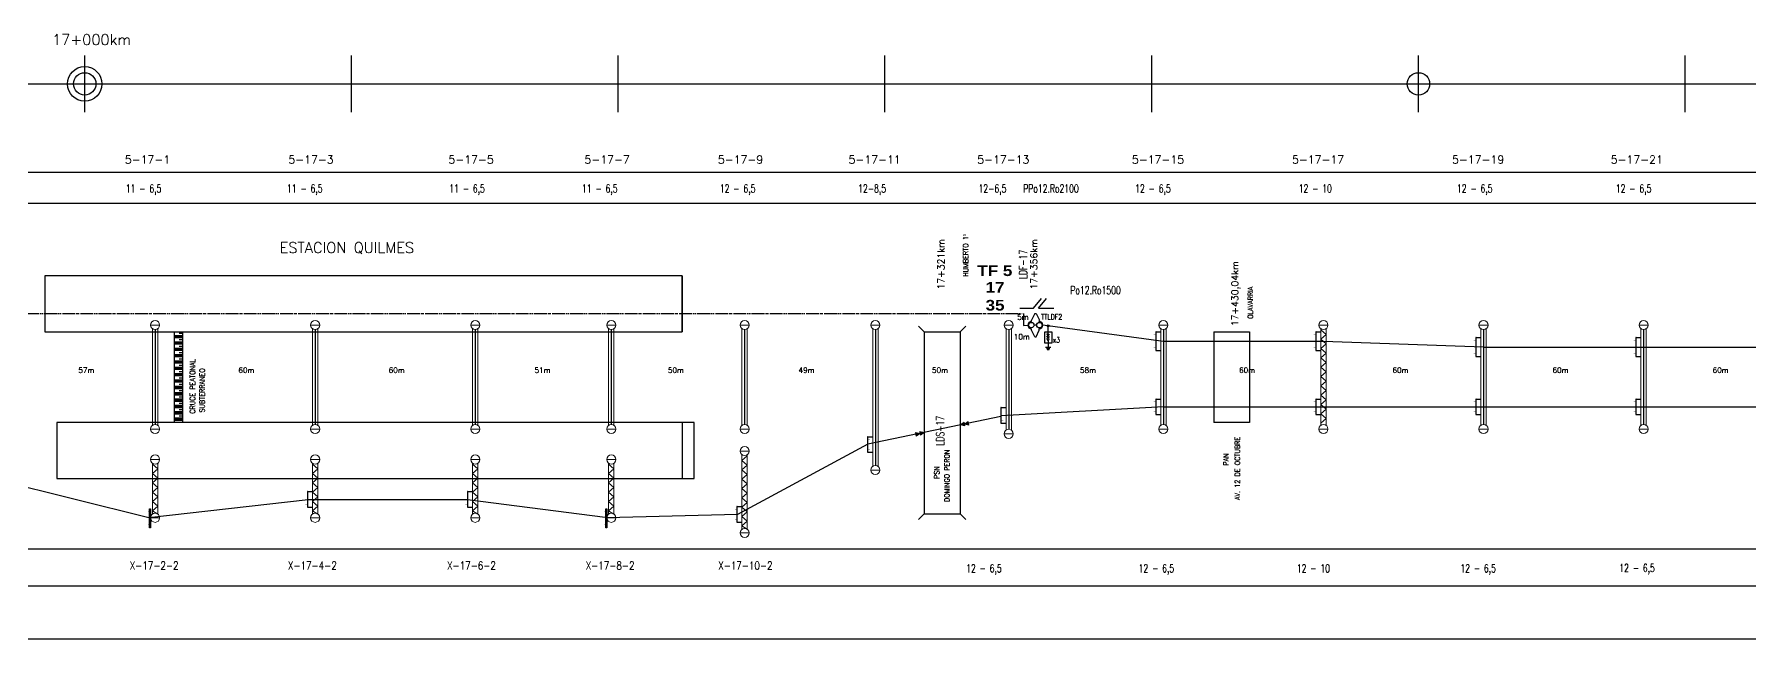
# Model space of a CAD drawing. Header units: millimetres. Extents: x 56 to 21898, y 218 to 1565.
# Drawn here: x 13049 to 13692, y 229 to 456 of the extents above; entities that cross this region are included whole.
import ezdxf
from ezdxf.enums import TextEntityAlignment as Align

# ---------------------------------------------------------------- set-up
doc = ezdxf.new("R2010")
doc.units = ezdxf.units.MM
doc.linetypes.add('ACAD_ISO05W100', pattern=[33, 24, -3, 0, -3, 0, -3])
for name, color, linetype in [('Cable subt 1x300', 5, 'Continuous'), ('Cruceta Fe', 42, 'Continuous'), ('Descargadores', 30, 'Continuous'), ('ESQUEMA', 7, 'Continuous'), ('LDF', 5, 'Continuous'), ('LDS', 1, 'Continuous'), ('longitud vano', 7, 'Continuous'), ('Nº de poste', 6, 'Continuous'), ('POSTES', 8, 'Continuous'), ('progresivas', 4, 'Continuous'), ('Pórticos', 9, 'Continuous'), ('Seccionamiento', 20, 'Continuous'), ('TEXTOS', 3, 'Continuous')]:
    doc.layers.add(name, color=color, linetype=linetype)
doc.styles.add('ROMANS', font='romans.shx', dxfattribs={"width": 0.7})
doc.styles.add('STYLE1', font='romans.shx')
doc.styles.add('TEXTO_SELLO', font='')
doc.styles.get('TEXTO_SELLO').set_extended_font_data('Arial Black', bold=True)

# ---------------------------------------------------------------- blocks, each defined once
blk = doc.blocks.new('Poste Hormigón')
at = {"layer": 'POSTES', "lineweight": 18}
blk.add_line((1.7, 0), (-1.7, 0), dxfattribs=at)
blk.add_circle((0, 0), 1.7, dxfattribs=at)
blk = doc.blocks.new('Viga V')
at = {"layer": 'Pórticos', "lineweight": 20}
for p, q in [((-1, -1.37), (-1, -37.58)), ((-1, -1.73), (-1, -37.58)), ((1, -1.37), (1, -37.58)), ((1, -1.37), (1, -37.58))]:
    blk.add_line(p, q, dxfattribs=at)
at = {"layer": 'Pórticos'}
blk.add_line((0, -1.7), (0, -37.25), dxfattribs=at)
blk = doc.blocks.new('Sobreportico LDF')
at = {"layer": 'Cruceta Fe'}
for p, q in [((-1.77, 0), (0, 0)), ((-1.77, -7.03), (0, -7.03))]:
    blk.add_line(p, q, dxfattribs=at)
at = {"layer": 'Cruceta Fe', "const_width": 0.1}
for points in [[(-2.68, -1.06), (-1.77, -1.06)], [(-2.68, -3.52), (-1.77, -3.52)], [(-2.68, -5.97), (-1.77, -5.97)]]:
    blk.add_lwpolyline(points, dxfattribs=at)
at = {"layer": 'Cruceta Fe'}
blk.add_lwpolyline([(-1.77, 0), (-1.9, 0), (-1.9, -7.03), (-1.77, -7.03)], close=True, dxfattribs=at)
blk = doc.blocks.new('Sobreportico LDS')
at = {"layer": 'Cruceta Fe'}
for p, q in [((-1.77, 0), (0, 0)), ((-1.77, -5.82), (0, -5.82))]:
    blk.add_line(p, q, dxfattribs=at)
at = {"layer": 'Cruceta Fe', "const_width": 0.1}
for points in [[(-2.68, -1.06), (-1.77, -1.06)], [(-2.68, -4.76), (-1.77, -4.76)]]:
    blk.add_lwpolyline(points, dxfattribs=at)
at = {"layer": 'Cruceta Fe'}
blk.add_lwpolyline([(-1.77, 0), (-1.9, 0), (-1.9, -5.82), (-1.77, -5.82)], close=True, dxfattribs=at)
blk = doc.blocks.new('Viga canasto')
at = {"layer": 'Pórticos', "lineweight": 20}
for p, q in [((-1, -1.37), (-1, -37.58)), ((-1, -1.73), (-1, -37.58)), ((-1, -1.73), (1, -3.48)), ((-1, -5.23), (1, -3.48)), ((-1, -5.23), (1, -6.99)), ((1, -1.37), (1, -37.58)), ((1, -1.37), (1, -37.58)), ((-1, -8.74), (1, -6.99)), ((-1, -8.74), (1, -10.49)), ((-1, -12.24), (1, -10.49)), ((-1, -12.24), (1, -13.99)), ((-1, -15.74), (1, -13.99)), ((-1, -15.74), (1, -17.49)), ((-1, -19.25), (1, -17.49)), ((-1, -19.25), (1, -21)), ((-1, -22.75), (1, -21)), ((-1, -22.75), (1, -24.5)), ((-1, -26.25), (1, -24.5)), ((-1, -26.25), (1, -28)), ((-1, -29.75), (1, -28)), ((-1, -29.75), (1, -31.51)), ((-1, -33.26), (1, -31.51)), ((-1, -33.26), (1, -35.01)), ((-1, -36.76), (1, -35.01))]:
    blk.add_line(p, q, dxfattribs=at)
blk = doc.blocks.new('Sobreportico LDS-1')
at = {"layer": 'Cruceta Fe'}
for p, q in [((-1.77, 5.82), (0, 5.82)), ((-1.77, 0), (0, 0))]:
    blk.add_line(p, q, dxfattribs=at)
at = {"layer": 'Cruceta Fe', "const_width": 0.1}
for points in [[(-0.98, 4.76), (-1.9, 4.76)], [(-0.98, 1.06), (-1.9, 1.06)]]:
    blk.add_lwpolyline(points, dxfattribs=at)
at = {"layer": 'Cruceta Fe'}
blk.add_lwpolyline([(-1.77, 5.82), (-1.9, 5.82), (-1.9, 0), (-1.77, 0)], close=True, dxfattribs=at)
blk = doc.blocks.new('Retención LDF')
at = {"layer": 'POSTES'}
for p, q in [((-0.17, 0.28), (-0.15, 0.36)), ((0.15, 0.7), (-0.15, 0.36)), ((0.08, -0.02), (-0.08, 0.02)), ((0.15, 0.7), (0.23, 0.68)), ((0.23, 0.68), (0.32, 0.23)), ((0.29, 0.15), (0.32, 0.23)), ((-0.32, -0.23), (-0.29, -0.15)), ((-0.23, -0.68), (-0.32, -0.23)), ((-0.23, -0.68), (-0.15, -0.7)), ((-0.15, -0.7), (0.15, -0.36)), ((0.15, -0.36), (0.17, -0.28))]:
    blk.add_line(p, q, dxfattribs=at)
for centre in [(-0.24, 0.07), (0.24, -0.07)]:
    blk.add_circle(centre, 0.168, dxfattribs=at)
for centre, start, end in [((-0.23, 0.06), 74.5054, 254.5054), ((0.23, -0.06), 254.5054, 74.5054)]:
    blk.add_arc(centre, 0.223, start, end, dxfattribs=at)
blk = doc.blocks.new('Seccionador')
at = {"layer": 'Seccionamiento'}
for p, q in [((-5.05, 0), (0, 0)), ((0, 0), (2.99, 3.7)), ((1.89, 0), (4.88, 3.7)), ((1.89, 0), (7.65, 0))]:
    blk.add_line(p, q, dxfattribs=at)
blk = doc.blocks.new('Retención aisladores LDS')
at = {"layer": 'LDS', "lineweight": 18}
for points in [[(13964.95, 283.62), (13966.54, 282.91), (13964.93, 282.25)], [(13966.55, 283.59), (13968.13, 282.88), (13966.53, 282.22)]]:
    blk.add_hatch(color=256, dxfattribs=at).paths.add_polyline_path(points)
for p, q in [((13964.93, 282.25), (13964.95, 283.62)), ((13964.95, 283.62), (13966.54, 282.91)), ((13966.53, 282.22), (13966.55, 283.59)), ((13966.55, 283.59), (13968.13, 282.88)), ((13964.93, 282.25), (13966.54, 282.91)), ((13966.53, 282.22), (13968.13, 282.88))]:
    blk.add_line(p, q, dxfattribs=at)
blk = doc.blocks.new('Cruceta Fe 1')
at = {"layer": 'Cruceta Fe', "const_width": 0.1}
for points in [[(-0.92, 2.45), (0, 2.45)], [(-0.92, -2.45), (0, -2.45)]]:
    blk.add_lwpolyline(points, dxfattribs=at)
at = {"layer": 'Cruceta Fe'}
blk.add_lwpolyline([(-0.35, 3.52), (0, 3.52), (0, -3.52), (-0.35, -3.52)], close=True, dxfattribs=at)
blk = doc.blocks.new('Descargador')
at = {"color": 30}
for p, q in [((0, -3.83), (0, 0)), ((0, -3.98), (-0.53, -3.07)), ((0, -4.81), (-0.53, -3.9)), ((0, -5.63), (-0.53, -4.72)), ((0, -3.98), (0.53, -3.07)), ((0, -4.81), (0.53, -3.9)), ((0, -5.63), (0.53, -4.72))]:
    blk.add_line(p, q, dxfattribs=at)
at = {"layer": 'Descargadores', "color": 30}
for p, q in [((0, -5.63), (0, -8.06)), ((-0.99, -8.06), (0.99, -8.06)), ((-0.67, -8.48), (0.67, -8.48)), ((-0.35, -8.92), (0.35, -8.92))]:
    blk.add_line(p, q, dxfattribs=at)
blk.add_lwpolyline([(-1.31, -2.27), (1.31, -2.27), (1.31, -6.57), (-1.31, -6.57)], close=True, dxfattribs=at)
blk.add_circle((0, 0), 0.381, dxfattribs=at)

msp = doc.modelspace()

# ---------------------------------------------------------------- hatches: boundary and pattern name
h = msp.add_hatch()
h.set_pattern_fill('CLAY', color=256, scale=0.5, style=0)
h.set_pattern_definition([(0, (-171.9055, -722.5569), (0, 2.38125), []), (0, (-171.9055, -722.16), (0, 2.38125), []), (0, (-171.9055, -721.763), (0, 2.38125), []), (0, (-171.9055, -720.9694), (0, 2.38125), [2.38125, -1.5875])])
h.paths.add_polyline_path([(13104.8406, 344.0418), (13104.8406, 310.0418), (13101.8406, 310.0418), (13101.8406, 344.0418)])

# ---------------------------------------------------------------- linework, layer by layer
for p, q in [((13068.1506, 426.3383), (13068.1506, 447.6025)), ((13168.1506, 426.3383), (13168.1506, 447.6025)), ((13268.1506, 426.3383), (13268.1506, 447.6025)), ((13368.1506, 426.3383), (13368.1506, 447.6025)), ((13468.1506, 426.3383), (13468.1506, 447.6025)), ((13568.1506, 426.3383), (13568.1506, 447.6025)), ((13668.1506, 426.3383), (13668.1506, 447.6025)), ((68.1506, 436.9704), (21897.5602, 436.9704)), ((68.1506, 403.8502), (21897.5602, 403.8502)), ((68.1506, 392.2176), (21897.5602, 392.2176)), ((13053.1506, 365.0418), (13053.1506, 344.0418)), ((13292.1506, 365.0418), (13292.1506, 344.0418)), ((13382.8706, 344.0418), (13380.7894, 346.123)), ((13382.8706, 344.0418), (13396.3706, 344.0418)), ((13382.8706, 344.0418), (13382.8706, 275.7412)), ((13396.3706, 344.0418), (13398.4518, 346.123)), ((13396.3706, 344.0418), (13396.3706, 275.7412)), ((13491.4506, 344.0418), (13491.4506, 310.0418)), ((13491.4506, 344.0418), (13504.8006, 344.0418)), ((13504.8006, 344.0418), (13504.8006, 310.0418)), ((13057.6506, 310.0418), (13057.6506, 289.0418)), ((13292.1506, 310.0418), (13292.1506, 289.0418)), ((13504.8006, 310.0418), (13491.4506, 310.0418)), ((13382.8706, 275.7412), (13380.7894, 273.66)), ((13382.8706, 275.7412), (13396.3706, 275.7412)), ((13396.3706, 275.7412), (13398.4518, 273.66)), ((68.1506, 262.6383), (21897.5602, 262.6383)), ((68.1506, 248.8066), (21897.5602, 248.8066)), ((12074.5685, 228.9395), (13902.1706, 228.9395))]:
    msp.add_line(p, q)
for points in [[(13053.1506, 344.0418), (13292.1506, 344.0418), (13292.1506, 365.0418), (13053.1506, 365.0418)], [(13104.8406, 344.0418), (13104.8406, 310.0418), (13101.8406, 310.0418), (13101.8406, 344.0418)], [(13057.6506, 289.0418), (13296.6506, 289.0418), (13296.6506, 310.0418), (13057.6506, 310.0418)]]:
    msp.add_lwpolyline(points, close=True)
for centre, radius in [((13068.1506, 436.9704), 6.4757), ((13068.1506, 436.9704), 4.1956), ((13568.1506, 436.9704), 4.1956)]:
    msp.add_circle(centre, radius)
at = {"layer": 'Cable subt 1x300', "linetype": 'ACAD_ISO05W100', "ltscale": 0.2}
for p, q in [((13018.9801, 350.853), (13420.0915, 350.853)), ((13420.0915, 350.853), (13420.0915, 346.4169)), ((13420.0915, 346.4169), (13421.5614, 346.4697))]:
    msp.add_line(p, q, dxfattribs=at)
at = {"layer": 'LDF'}
for p, q in [((13472.5506, 340.4079), (13427.3822, 346.5185)), ((13532.5506, 340.4079), (13472.5506, 340.4079)), ((13592.5506, 338.2581), (13532.5506, 340.4079)), ((13592.5506, 338.2581), (13876.5604, 338.2581))]:
    msp.add_line(p, q, dxfattribs=at)
at = {"layer": 'LDS'}
for p, q in [((13472.5506, 315.8721), (13411.6671, 312.543)), ((13472.5506, 315.8721), (13768.5506, 315.8721)), ((13411.6341, 312.3039), (13361.7938, 301.8638)), ((13361.7938, 301.8638), (13312.9115, 275.4554)), ((13092.2249, 274.2942), (13035.8506, 288.2689)), ((13151.865, 281.0114), (13092.2249, 274.2942)), ((13211.6293, 281.0114), (13151.865, 281.0114)), ((13263.2737, 274.4055), (13211.6293, 281.0114)), ((13312.9115, 275.4554), (13263.8506, 274.2679))]:
    msp.add_line(p, q, dxfattribs=at)
at = {"layer": 'Pórticos', "lineweight": 20}
for p, q in [((13363.5506, 345.1437), (13363.5506, 293.5463)), ((13363.5506, 344.7864), (13363.5506, 293.5463)), ((13365.5506, 345.1437), (13365.5506, 293.5463)), ((13365.5506, 345.1437), (13365.5506, 293.5463)), ((13413.5506, 345.1437), (13413.5506, 307.1218)), ((13413.5506, 344.7864), (13413.5506, 307.1218)), ((13415.5506, 345.1437), (13415.5506, 307.1218)), ((13415.5506, 345.1437), (13415.5506, 307.1218)), ((13314.5572, 297.8986), (13314.5572, 269.9984)), ((13314.5572, 295.7192), (13316.5572, 297.4706)), ((13316.5572, 297.9083), (13316.5572, 269.9887)), ((13316.5572, 297.9083), (13316.5572, 269.9887)), ((13093.5572, 294.7198), (13093.5572, 275.6475)), ((13093.5572, 294.3626), (13093.5572, 275.6475)), ((13093.5572, 294.3626), (13095.5572, 292.6111)), ((13093.5572, 290.8597), (13095.5572, 292.6111)), ((13093.5572, 290.8597), (13095.5572, 289.1083)), ((13095.5572, 294.7198), (13095.5572, 275.6379)), ((13095.5572, 294.7198), (13095.5572, 275.6379)), ((13153.5572, 294.7198), (13153.5572, 275.6475)), ((13153.5572, 294.3626), (13153.5572, 275.6475)), ((13153.5572, 294.3626), (13155.5572, 292.6111)), ((13153.5572, 290.8597), (13155.5572, 292.6111)), ((13153.5572, 290.8597), (13155.5572, 289.1083)), ((13155.5572, 294.7198), (13155.5572, 275.6379)), ((13155.5572, 294.7198), (13155.5572, 275.6379)), ((13213.5572, 294.7198), (13213.5572, 275.6475)), ((13213.5572, 294.3626), (13213.5572, 275.6475)), ((13213.5572, 294.3626), (13215.5572, 292.6111)), ((13213.5572, 290.8597), (13215.5572, 292.6111)), ((13213.5572, 290.8597), (13215.5572, 289.1083)), ((13215.5572, 294.7198), (13215.5572, 275.6379)), ((13215.5572, 294.7198), (13215.5572, 275.6379)), ((13264.5572, 294.7198), (13264.5572, 275.6475)), ((13264.5572, 294.3626), (13264.5572, 275.6475)), ((13264.5572, 294.3626), (13266.5572, 292.6111)), ((13264.5572, 290.8597), (13266.5572, 292.6111)), ((13264.5572, 290.8597), (13266.5572, 289.1083)), ((13266.5572, 294.7198), (13266.5572, 275.6379)), ((13266.5572, 294.7198), (13266.5572, 275.6379)), ((13314.5572, 295.7192), (13316.5572, 293.9677)), ((13314.5572, 292.2163), (13316.5572, 293.9677)), ((13314.5572, 292.2163), (13316.5572, 290.4649)), ((13314.5572, 288.7134), (13316.5572, 290.4649)), ((13093.5572, 287.3568), (13095.5572, 289.1083)), ((13093.5572, 287.3568), (13095.5572, 285.6054)), ((13093.5572, 283.854), (13095.5572, 285.6054)), ((13093.5572, 283.854), (13095.5572, 282.1025)), ((13153.5572, 287.3568), (13155.5572, 289.1083)), ((13153.5572, 287.3568), (13155.5572, 285.6054)), ((13153.5572, 283.854), (13155.5572, 285.6054)), ((13153.5572, 283.854), (13155.5572, 282.1025)), ((13213.5572, 287.3568), (13215.5572, 289.1083)), ((13213.5572, 287.3568), (13215.5572, 285.6054)), ((13213.5572, 283.854), (13215.5572, 285.6054)), ((13213.5572, 283.854), (13215.5572, 282.1025)), ((13264.5572, 287.3568), (13266.5572, 289.1083)), ((13264.5572, 287.3568), (13266.5572, 285.6054)), ((13264.5572, 283.854), (13266.5572, 285.6054)), ((13264.5572, 283.854), (13266.5572, 282.1025)), ((13314.5572, 288.7134), (13314.5572, 269.9984)), ((13314.5572, 288.7134), (13316.5572, 286.962)), ((13314.5572, 285.2106), (13316.5572, 286.962)), ((13314.5572, 285.2106), (13316.5572, 283.4591)), ((13314.5572, 281.7077), (13316.5572, 283.4591)), ((13093.5572, 280.3511), (13095.5572, 282.1025)), ((13093.5572, 280.3511), (13095.5572, 278.5997)), ((13093.5572, 276.8482), (13095.5572, 278.5997)), ((13093.5572, 276.8482), (13095.5572, 275.6379)), ((13153.5572, 280.3511), (13155.5572, 282.1025)), ((13153.5572, 280.3511), (13155.5572, 278.5997)), ((13153.5572, 276.8482), (13155.5572, 278.5997)), ((13153.5572, 276.8482), (13155.5572, 275.6379)), ((13213.5572, 280.3511), (13215.5572, 282.1025)), ((13213.5572, 280.3511), (13215.5572, 278.5997)), ((13213.5572, 276.8482), (13215.5572, 278.5997)), ((13213.5572, 276.8482), (13215.5572, 275.6379)), ((13264.5572, 280.3511), (13266.5572, 282.1025)), ((13264.5572, 280.3511), (13266.5572, 278.5997)), ((13264.5572, 276.8482), (13266.5572, 278.5997)), ((13264.5572, 276.8482), (13266.5572, 275.6379)), ((13314.5572, 281.7077), (13316.5572, 279.9563)), ((13314.5572, 278.2049), (13316.5572, 279.9563)), ((13314.5572, 278.2049), (13316.5572, 276.4534)), ((13314.5572, 274.702), (13316.5572, 276.4534)), ((13314.5572, 274.702), (13316.5572, 272.9506)), ((13314.5572, 271.1991), (13316.5572, 272.9506)), ((13314.5572, 271.1991), (13316.5572, 269.9887))]:
    msp.add_line(p, q, dxfattribs=at)
at = {"layer": 'Pórticos'}
for p, q in [((13364.5506, 344.8185), (13364.5506, 293.8716)), ((13414.5506, 344.8185), (13414.5506, 307.4471))]:
    msp.add_line(p, q, dxfattribs=at)

# ---------------------------------------------------------------- block references
at = {"color": 1}
msp.add_blockref('Sobreportico LDS-1', (13413.5506, 309.8119), dxfattribs=at)
for name, p in [('Sobreportico LDS-1', (13363.5506, 298.8655)), ('Sobreportico LDS', (13153.5572, 284.1209)), ('Sobreportico LDS', (13213.5572, 284.1209)), ('Sobreportico LDS', (13314.5572, 278.4718))]:
    msp.add_blockref(name, p)
at = {"layer": 'Cruceta Fe'}
for name, p in [('Sobreportico LDF', (13471.5506, 343.9712)), ('Sobreportico LDF', (13531.5506, 343.9712)), ('Sobreportico LDF', (13591.5506, 341.8369)), ('Sobreportico LDF', (13651.5506, 341.8369)), ('Sobreportico LDS', (13471.5506, 318.7806)), ('Sobreportico LDS', (13531.5506, 318.7806)), ('Sobreportico LDS', (13591.5506, 318.7806)), ('Sobreportico LDS', (13651.5506, 318.7806)), ('Cruceta Fe 1', (13092.8506, 274.0647)), ('Cruceta Fe 1', (13263.8506, 274.0613))]:
    msp.add_blockref(name, p, dxfattribs=at)
at = {"layer": 'Descargadores', "color": 30}
msp.add_blockref('Descargador', (13429.3471, 346.2653), dxfattribs=at)
at = {"layer": 'LDS', "rotation": 192.379883184164}
msp.add_blockref('Retención aisladores LDS', (26979.0606, 3580.071), dxfattribs=at)
at = {"layer": 'LDS', "xscale": -1, "rotation": 191.4515245654512}
msp.add_blockref('Retención aisladores LDS', (-363.3591, -2189.6871), dxfattribs=at)
at = {"layer": 'POSTES'}
for p in [(13094.5506, 346.5185), (13154.5506, 346.5185), (13214.5506, 346.5185), (13265.5506, 346.5185), (13315.5506, 346.5185), (13364.5506, 346.5185), (13414.5506, 346.5185), (13472.5506, 346.5185), (13532.5506, 346.5185), (13592.5506, 346.5185), (13652.5506, 346.5185), (13094.5506, 296.1309), (13154.5506, 296.1309), (13214.5506, 296.1309), (13265.5506, 296.1309), (13094.5506, 274.2679), (13154.5506, 274.2679), (13214.5506, 274.2679), (13265.5506, 274.2679)]:
    msp.add_blockref('Poste Hormigón', p, dxfattribs=at)
at = {"layer": 'POSTES', "lineweight": 35, "xscale": 6.077499999999612, "yscale": 6.077499999999612, "zscale": 6.077499999999612, "rotation": 15.49462485252056}
msp.add_blockref('Retención LDF', (13424.5506, 346.5185), dxfattribs=at)
at = {"layer": 'POSTES', "xscale": -1, "rotation": 180}
for p in [(13094.5506, 307.565), (13154.5506, 307.565), (13214.5506, 307.565), (13265.5506, 307.565), (13315.5506, 307.565), (13472.5506, 307.565), (13532.5506, 307.565), (13592.5506, 307.565), (13652.5506, 307.565), (13414.5506, 305.7471), (13315.5506, 299.2782), (13364.5506, 292.1716), (13315.5506, 268.6188)]:
    msp.add_blockref('Poste Hormigón', p, dxfattribs=at)
at = {"layer": 'Pórticos'}
for name, p in [('Viga V', (13094.5506, 346.5185)), ('Viga V', (13154.5506, 346.5185)), ('Viga V', (13214.5506, 346.5185)), ('Viga V', (13265.5506, 346.5185)), ('Viga V', (13315.5506, 346.5185)), ('Viga V', (13472.5506, 346.5185)), ('Viga canasto', (13532.5506, 346.5185)), ('Viga V', (13592.5506, 346.5185)), ('Viga V', (13652.5506, 346.5185))]:
    msp.add_blockref(name, p, dxfattribs=at)
at = {"layer": 'Seccionamiento'}
msp.add_blockref('Seccionador', (13423.8242, 352.8347), dxfattribs=at)

# ---------------------------------------------------------------- texts
at = {"linetype": 'Continuous', "style": 'TEXTO_SELLO'}
for s, p in [('TF 5', (13402.773, 364.9189)), ('17', (13405.8666, 358.6658)), ('35', (13405.8817, 351.99))]:
    msp.add_text(s, height=4, dxfattribs=at).set_placement(p)
at = {"layer": 'ESQUEMA', "color": 7, "style": 'ROMANS', "width": 0.7}
for s, p in [('TTLDF2', (13430.6683, 349.6331)), ('x3', (13432.4619, 340.9648))]:
    msp.add_text(s, height=2, dxfattribs=at).set_placement(p, align=Align.MIDDLE)
at = {"layer": 'longitud vano', "linetype": 'Continuous', "style": 'STYLE1'}
for s, p in [('5m', (13417.7238, 348.5077)), ('10m', (13416.4608, 341.1764)), ('57m', (13065.7721, 328.6021)), ('60m', (13125.7721, 328.6021)), ('60m', (13182.1065, 328.6021)), ('51m', (13236.7721, 328.6021)), ('50m', (13286.7721, 328.6021)), ('49m', (13335.7721, 328.6021)), ('50m', (13385.7721, 328.6021)), ('58m', (13441.2643, 328.6021)), ('60m', (13500.9228, 328.6021)), ('60m', (13558.4139, 328.6021)), ('60m', (13618.4139, 328.6021)), ('60m', (13678.4139, 328.6021))]:
    msp.add_text(s, height=2, dxfattribs=at).set_placement(p)
at = {"layer": 'Nº de poste', "linetype": 'Continuous', "style": 'STYLE1'}
for s, p in [('5-17-1', (13083.2011, 407.0813)), ('5-17-3', (13144.5192, 407.0813)), ('5-17-5', (13204.5192, 407.0813)), ('5-17-7', (13255.5192, 407.0813)), ('5-17-9', (13305.5192, 407.0813)), ('5-17-11', (13354.5192, 407.0813)), ('5-17-13', (13402.753, 407.0813)), ('5-17-15', (13460.753, 407.0813)), ('5-17-17', (13520.753, 407.0813)), ('5-17-19', (13580.753, 407.0813)), ('5-17-21', (13640.2263, 407.0813))]:
    msp.add_text(s, height=3, dxfattribs=at).set_placement(p)
at = {"layer": 'Nº de poste', "linetype": 'Continuous', "style": 'STYLE1', "width": 0.8}
for s, p in [('X-17-2-2', (13085.0213, 254.8598)), ('X-17-4-2', (13144.3472, 254.8598)), ('X-17-6-2', (13203.9902, 254.8598)), ('X-17-8-2', (13255.9599, 254.8598)), ('X-17-10-2', (13305.6437, 254.8598))]:
    msp.add_text(s, height=3, dxfattribs=at).set_placement(p)
at = {"layer": 'progresivas', "linetype": 'Continuous', "style": 'STYLE1'}
msp.add_text('17+000km', height=4, dxfattribs=at).set_placement((13055.8989, 451.5643))
for s, p in [('17+321km', (13390.4537, 359.8707)), ('17+356km', (13425.2496, 359.8719)), ('17+430,04km', (13500.6193, 346.1157))]:
    msp.add_text(s, height=2.55, rotation=90, dxfattribs=at).set_placement(p)
at = {"layer": 'TEXTOS', "linetype": 'Continuous', "style": 'STYLE1', "width": 0.7}
for s, p in [('11 - 6,5', (13083.5726, 396.2406)), ('11 - 6,5', (13143.9822, 396.2406)), ('11 - 6,5', (13204.8263, 396.2406)), ('11 - 6,5', (13254.5897, 396.2406)), ('12 - 6,5', (13306.2887, 396.2406)), ('12-8,5', (13358.1287, 396.2406)), ('12-6,5', (13403.251, 396.2406)), ('PPo12.Ro2100', (13420.0144, 396.2371)), ('12 - 6,5', (13461.9699, 396.2406)), ('12 - 10', (13523.2699, 396.2406)), ('12 - 6,5', (13582.5952, 396.2406)), ('12 - 6,5', (13642.1693, 396.2406)), ('Po12.Ro1500', (13437.6629, 358.1061)), ('12 - 6,5', (13398.6, 253.822)), ('12 - 6,5', (13463.2541, 253.822)), ('12 - 10', (13522.5684, 253.822)), ('12 - 6,5', (13583.8794, 253.822)), ('12 - 6,5', (13643.4536, 253.959))]:
    msp.add_text(s, height=3, dxfattribs=at).set_placement(p)
at = {"layer": 'TEXTOS', "linetype": 'Continuous', "style": 'STYLE1', "width": 0.9}
for s, p in [('HUMBERTO 1º', (13399.3877, 364.6457)), ('OLAVARRIA', (13506.1268, 348.8583)), ('CRUCE PEATONAL', (13109.5183, 313.2984)), ('SUBTERRANEO', (13113.1348, 313.7585)), ('AV. 12 DE OCTUBRE', (13501.2588, 280.902)), ('DOMINGO PERON', (13392.3645, 280.2009)), ('PAN', (13496.9859, 293.8299)), ('PSN', (13388.5573, 288.8875))]:
    msp.add_text(s, height=1.944, rotation=90, dxfattribs=at).set_placement(p)
at = {"layer": 'TEXTOS', "linetype": 'Continuous', "style": 'STYLE1'}
msp.add_text('ESTACION QUILMES', height=4, dxfattribs=at).set_placement((13141.2238, 373.5694))
at = {"layer": 'TEXTOS', "color": 6, "linetype": 'Continuous', "style": 'STYLE1', "width": 0.7}
for s, p in [('LDF-17', (13421.4261, 363.7695)), ('LDS-17', (13390.331, 301.3029))]:
    msp.add_text(s, height=3, rotation=90, dxfattribs=at).set_placement(p)

doc.saveas('drawing.dxf')
